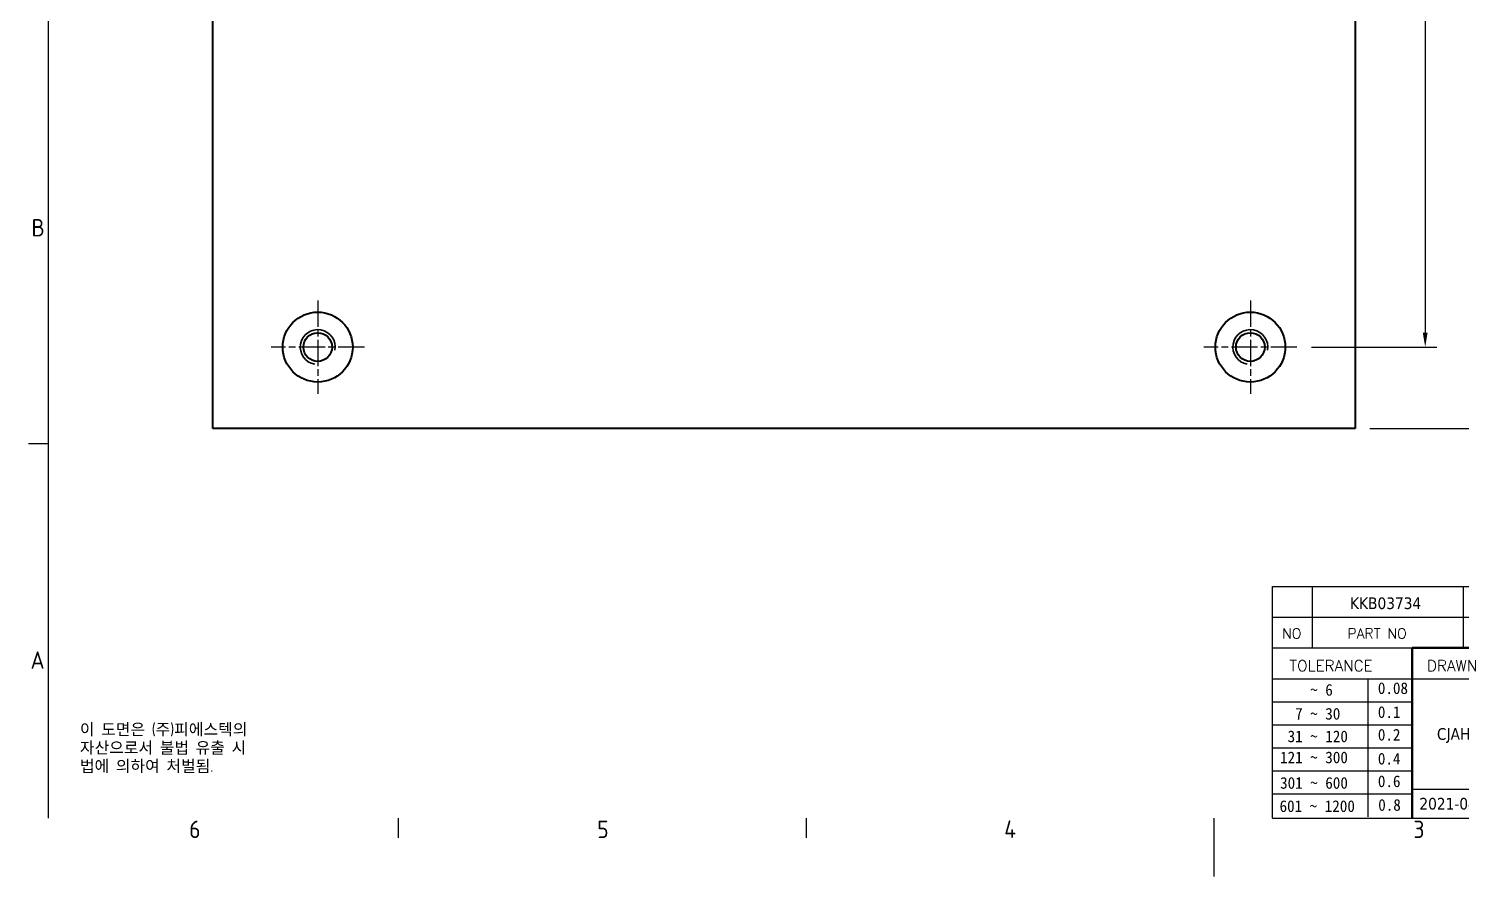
# Model space of a CAD drawing. Header units: millimetres. Extents: x 0 to 210, y 0 to 149.
# Drawn here: x 3.3 to 126.2, y 0 to 72.8 of the extents above; entities that cross this region are included whole.
import ezdxf
from ezdxf.enums import TextEntityAlignment as Align

# ---------------------------------------------------------------- set-up
doc = ezdxf.new("R2010")
doc.units = ezdxf.units.MM
doc.header["$LTSCALE"] = 0.5
doc.linetypes.add('CHAIN', pattern=[0.35429999999999995, 0.2362, -0.0295, 0.0591, -0.0295])
doc.layers.get('0').update_dxf_attribs({"color": 3, "lineweight": 25})
for name, color, linetype, lineweight in [('가시적인 것(ISO)', 3, 'Continuous', 40), ('가시적인 좁은 것(ISO)', 3, 'Continuous', 35), ('경계(ISO)', 7, 'Continuous', 25), ('기호(ISO)', 5, 'Continuous', 25), ('제목(ISO)', 5, 'Continuous', 50), ('중심 표식(ISO)', 1, 'Continuous', 25), ('치수(ISO)', 2, 'Continuous', 25), ('해치(ISO)', 7, 'Continuous', 18)]:
    doc.layers.add(name, color=color, linetype=linetype, lineweight=lineweight)
doc.styles.add('HAN_291', font='')
doc.styles.add('HAN_370', font='', dxfattribs={"width": 2})
doc.styles.add('RC_284', font='ROMANC.shx')
doc.styles.add('RC_287', font='ROMANC.shx')
doc.styles.add('RC_292', font='ROMANC.shx')
doc.styles.add('ROMANT_294', font='romant.shx')
doc.styles.add('문자 텍스트_PSTEK_POSCO', font='isocp.shx')
doc.styles.add('치수 텍스트_PSTEK_POSCO', font='isocp.shx')
doc.styles.add('텍스트 스타일198', font='tahoma.ttf')
doc.styles.add('텍스트 스타일333', font='ROMANC.shx', dxfattribs={"width": 0.800000011920929})
doc.styles.get('HAN_291').set_extended_font_data('GulimChe')
doc.styles.get('HAN_370').set_extended_font_data('GulimChe')
doc.dimstyles.new('치수_PSTEK_POSCO', dxfattribs={"dimscale": 0.5, "dimtxt": 3.5, "dimasz": 2.5, "dimexe": 2, "dimexo": 2.5, "dimgap": 1, "dimtad": 1, "dimrnd": 1e-08, "dimdsep": 46, "dimtxsty": '치수 텍스트_PSTEK_POSCO', "dimcen": 0.09, "dimdle": 10, "dimclrd": 7, "dimclre": 7, "dimclrt": 2, "dimadec": 1, "dimazin": 2, "dimtfac": 1, "dimtmove": 0, "dimatfit": 3, "dimfxl": 0, "dimtolj": 1, "dimlwd": -1, "dimlwe": -1, "dimarcsym": 0})

# ---------------------------------------------------------------- blocks, each defined once
blk = doc.blocks.new('경계 Default Border')
at = {"layer": '경계(ISO)'}
for p, q in [((10, 74.25000190734863), (6.599999666213989, 74.25000190734863)), ((70, 10), (70, 6.599999666213989)), ((140, 10), (140, 6.599999666213989))]:
    blk.add_line(p, q, dxfattribs=at)
at = {"layer": '경계(ISO)', "flags": 128}
for points in [[(10, 10), (10, 287.0000076293945)], [(210, 0), (210, 10)]]:
    blk.add_lwpolyline(points, dxfattribs=at)
at = {"layer": '경계(ISO)', "color": 2, "char_height": 3.00000011920929, "attachment_point": 7, "style": '문자 텍스트_PSTEK_POSCO'}
for s, insert in [('B', (7.078270083685684, 109.8463944559917)), ('A', (6.914400698149937, 35.61784856929444)), ('6', (34.14453946055966, 6.57139439638704)), ('5', (104.1445394605597, 6.57139439638704)), ('4', (173.9734701308116, 6.59999988079071)), ('3', (244.1685395229535, 6.57139439638704))]:
    blk.add_mtext(s, dxfattribs=dict(at, insert=insert))
blk = doc.blocks.new('제목 블록 PSTEK')
h = blk.add_hatch(color=1)
edge = h.paths.add_edge_path(flags=0)
edge.add_line((314.2242174273352, 19.60711530335299), (314.2242174273352, 17.00126995915134))
edge.add_line((314.2242174273352, 17.00126995915134), (314.3485873187598, 17.00126995915134))
edge.add_arc((314.3485873187598, 17.6527312952023), 0.6514613360509371, 270, 360)
edge.add_line((315.0000486548106, 17.6527312952023), (315.0000486548106, 18.95565396730211))
edge.add_arc((314.3485873187598, 18.95565396730212), 0.6514613360508712, 0, 90)
edge.add_line((314.3485873187598, 19.60711530335299), (314.2242174273352, 19.60711530335299))
edge = h.paths.add_edge_path()
edge.add_arc((314.9847713324306, 18.28938669179658), 1.969189947606664, 269.9999999999959, 450)
edge.add_line((314.9847713324306, 20.25857663940318), (311.7664314776902, 20.25857663940324))
edge.add_line((311.7664314776902, 20.25857663940324), (311.7664314776902, 15.3430047401139))
edge.add_line((311.7664314776902, 15.3430047401139), (314.2242174273352, 15.3430047401139))
edge.add_line((314.2242174273352, 15.3430047401139), (314.2242174273352, 16.32019674418991))
edge.add_line((314.2242174273352, 16.32019674418991), (314.9847713324307, 16.32019674418991))
h = blk.add_hatch(color=252)
edge = h.paths.add_edge_path()
edge.add_arc((314.9847713324309, 18.28938669179657), 1.969189947606666, 270, 406.8278729790604)
edge.add_arc((315.1624426058984, 18.1413272972396), 1.969189947606962, -90, 53.560984836317004, ccw=False)
edge.add_line((315.1624426058984, 16.17213734963263), (314.4018887008024, 16.17213734963263))
edge.add_line((314.4018887008024, 16.17213734963263), (314.4018887008024, 15.19494534555726))
edge.add_line((314.4018887008024, 15.19494534555726), (311.9441027511573, 15.19494534555726))
edge.add_line((311.9441027511573, 15.19494534555726), (311.9441027511573, 15.3430047401139))
edge.add_line((311.9441027511573, 15.3430047401139), (314.2242174273352, 15.3430047401139))
edge.add_line((314.2242174273352, 15.3430047401139), (314.2242174273352, 16.32019674418991))
edge.add_line((314.2242174273352, 16.32019674418991), (314.9847713324309, 16.32019674418991))
for color, points in [(252, [(317.2195697678507, 17.0593801673321), (322.0326348870767, 21.62682475217465), (322.2781991042243, 21.94392121864296), (317.0471853425802, 16.97985676345368), (318.7512090904202, 16.1899260703855), (316.0018030350395, 12.71868385740789), (316.3356552234328, 13.00206718743325), (318.9235935156908, 16.2694494742633)]), (5, [(321.6183518841322, 17.4193704504104), (319.5281351041078, 18.24969419629727), (322.4505835294948, 22.02344462252142), (317.2195697678507, 17.0593801673321), (318.9235935156908, 16.2694494742633), (316.1741874603099, 12.79820726128571)]), (1, [(324.4839107253602, 19.60711530335299), (325.2419748254881, 19.60711530335299), (325.2419748254881, 20.25857663940324), (321.2266040451076, 20.25857663940324), (321.2266040451076, 19.60711530335299), (321.9846681452406, 19.60711530335299), (321.9846681452406, 15.3430047401139), (324.4839107253602, 15.3430047401139)]), (252, [(324.6615819988275, 19.45905590879572), (325.4196460989604, 19.45905590879572), (325.4196460989604, 20.11051724484596), (325.2419748254881, 20.11051724484596), (325.2419748254881, 19.60711530335299), (324.4839107253602, 19.60711530335299), (324.4839107253602, 15.3430047401139), (322.1623394187076, 15.3430047401139), (322.1623394187076, 15.19494534555726), (324.6615819988275, 15.19494534555726)]), (1, [(329.2277337269622, 20.25857663940324), (325.65654113025, 20.25857663940324), (325.65654113025, 15.3430047401139), (329.3580259941756, 15.3430047401139), (329.3580259941756, 15.9944660761648), (328.1137701654877, 15.9944660761648), (328.1137701654877, 17.56360607323003), (329.2277337269622, 17.56360607323003), (329.2277337269622, 18.25543873810179), (328.1137701654877, 18.25543873810179), (328.1137701654877, 19.60711530335299), (329.2277337269622, 19.60711530335299)]), (252, [(328.2914414389548, 19.45905590879572), (329.4054050004294, 19.45905590879572), (329.4054050004294, 20.11051724484596), (329.2277337269622, 20.11051724484596), (329.2277337269622, 19.60711530335299), (328.1137701654877, 19.60711530335299), (328.1137701654877, 18.25543873810179), (328.2914414389548, 18.25543873810179)]), (1, [(332.3312149849806, 20.25857663940324), (329.8592894925411, 20.25857663940324), (329.8592894925411, 15.3430047401139), (332.3312149849806, 15.3430047401139), (332.3312149849806, 17.4318630164523), (333.0701931098801, 15.3430047401139), (335.4855464857051, 15.3430047401139), (334.2514536401189, 19.30614745124769), (335.4379594596742, 20.25857663940324), (334.3071782107978, 20.25857663940324), (332.3312149849806, 18.99741471888304)]), (252, [(332.5088862584528, 20.1105172448466), (332.3312149849806, 20.1105172448466), (332.3312149849806, 18.99741471888368), (332.5088862584528, 19.11081371413894)]), (252, [(335.6156307331414, 20.11051724484596), (335.2535118015555, 20.11051724484596), (334.2514536401189, 19.30614745124769), (335.4855464857051, 15.3430047401139), (333.1954852176545, 15.3430047401139), (333.2478643833523, 15.19494534555726), (335.6632177591723, 15.19494534555726), (334.4291249135862, 19.15808805669106)]), (252, [(321.9846681452406, 19.60711530335299), (321.4042753185749, 19.60711530335299), (321.4042753185749, 19.45905590879572), (321.9846681452406, 19.45905590879572)]), (252, [(328.2914414389548, 17.41554667867274), (329.4054050004294, 17.41554667867274), (329.4054050004294, 18.10737934354514), (329.2277337269622, 18.10737934354514), (329.2277337269622, 17.56360607323003), (328.1137701654877, 17.56360607323003), (328.1137701654877, 15.9944660761648), (328.2914414389548, 15.9944660761648)]), (252, [(332.5088862584528, 16.92964231796647), (332.3312149849806, 17.43186301645164), (332.3312149849806, 15.3430047401139), (330.0369607660135, 15.3430047401139), (330.0369607660135, 15.19494534555726), (332.5088862584528, 15.19494534555726)]), (252, [(329.5356972676428, 15.8464066816075), (329.3580259941756, 15.8464066816075), (329.3580259941756, 15.3430047401139), (325.8342124037171, 15.3430047401139), (325.8342124037171, 15.19494534555726), (329.5356972676428, 15.19494534555726)])]:
    blk.add_hatch(color=color).paths.add_polyline_path(points)
h = blk.add_hatch(color=252)
edge = h.paths.add_edge_path()
edge.add_line((314.4018887008024, 19.45905590879572), (314.5262585922315, 19.45905590879572))
edge.add_arc((314.5262585922314, 18.80759457274939), 0.6514613360463194, 60.4189348879147, 90.00000000000318, ccw=False)
edge.add_arc((314.3485873187602, 18.95565396730057), 0.6514613360524251, 39.96992292766206, 90.00000000009999)
edge.add_line((314.3485873187591, 19.60711530335307), (314.2242174273352, 19.60711530335298))
edge.add_line((314.2242174273352, 19.60711530335299), (314.2242174273352, 17.00126995915134))
edge.add_line((314.2242174273352, 17.00126995915134), (314.3485873187591, 17.00126995915134))
edge.add_arc((314.3485873187568, 17.652731295233), 0.6514613360816299, 270.0000000002, 274.6930825552478)
edge.add_line((314.4018887008024, 17.0034541317032), (314.4018887008024, 19.45905590879572))
at = {"layer": '해치(ISO)'}
h = blk.add_hatch(color=140, dxfattribs=at)
edge = h.paths.add_edge_path()
edge.add_ellipse((330.3660919371412, 20.15576403068321), major_axis=(9.100907360794343, 0), ratio=0.4069904968023172, start_angle=301.3098473703837, end_angle=507.7436900681698)
edge.add_ellipse((331.5340919371412, 20.4634168429492), major_axis=(-9.82350664112931, 0), ratio=0.3942600559756514, start_angle=111.51207141178469, end_angle=334.47025347086895, ccw=False)
edge.add_line((335.1363447531188, 16.8601935978785), (335.0955236905705, 16.99119398620872))
at = {"color": 180}
for p, q in [((182.475792979055, 11.79100474011392), (182.4757929790549, 51.56524660363496)), ((182.4757929790549, 51.56524660363496), (372.4757929537551, 51.56524660363496)), ((189.2651435055721, 51.56524660363496), (189.2651435055722, 41.00524660363494)), ((215.2152739891528, 41.00524660363494), (215.2152739891528, 51.56524660363496)), ((280.8758854511282, 51.56524660363496), (280.8758854511282, 41.00524660363494)), ((310.0881549537552, 51.56524660363496), (310.0881549537553, 41.00524660363494)), ((316.9044520275131, 51.56524660363496), (316.9044520275127, 41.00524660363494)), ((338.4566026226726, 51.56524660363496), (338.4566026226727, 41.00524660363494)), ((372.4757929537551, 51.56524660363496), (372.4757929537551, 11.79100474011389)), ((182.475792979055, 46.2852466036349), (372.4757929537551, 46.28524660363492)), ((182.475792979055, 41.00524660363493), (206.451475290024, 41.00524660363493)), ((222.9401812389276, 11.79100474011392), (222.9401812389276, 41.00524660363494)), ((239.4288871878316, 11.79100474011392), (239.4288871878316, 41.00524660363494)), ((255.9175931367356, 11.79100474011392), (255.9175931367356, 41.00524660363494)), ((268.6918866058747, 41.00524660363494), (268.6918866058747, 30.44524660363498)), ((280.8758854511282, 41.00524660363494), (280.8758854511282, 25.16524660363502)), ((310.088154953755, 41.00524660363494), (310.088154953755, 11.79100474011392)), ((182.475792979055, 35.72524660363497), (206.451475290024, 35.72524660363497)), ((198.8621818849491, 12.02524660363491), (198.8621818849491, 35.72524660363497)), ((206.451475290024, 35.72524660363497), (372.4757929537551, 35.72524660363497)), ((182.475792979055, 31.77524660363492), (206.451475290024, 31.77524660363492)), ((255.917593136736, 30.44524660363498), (372.4757929537552, 30.44524660363501)), ((182.475792979055, 27.82524660363487), (206.451475290024, 27.82524660363487)), ((255.9175931367359, 25.16524660363502), (372.4757929537552, 25.165246603635)), ((268.6918866058744, 25.16524660363502), (268.6918866058744, 11.79100474011392)), ((182.475792979055, 23.87524660363505), (206.451475290024, 23.87524660363505)), ((182.475792979055, 19.92524660363478), (206.451475290024, 19.92524660363478)), ((255.9175931367359, 19.88524660363481), (310.0881549537553, 19.88524660363481)), ((182.475792979055, 15.97524660363496), (206.451475290024, 15.97524660363496)), ((206.451475290024, 16.74100474011396), (255.9175931367359, 16.74100474011396)), ((182.475792979055, 11.79100474011392), (372.4757929537551, 11.79100474011389))]:
    blk.add_line(p, q, dxfattribs=at)
at = {"color": 7, "lineweight": 50}
for p, q in [((206.4514752900237, 11.79100474011392), (206.4514752900237, 41.00524660363494)), ((206.451475290024, 41.00524660363494), (372.4757929537551, 41.00524660363496))]:
    blk.add_line(p, q, dxfattribs=at)
at = {"color": 7}
for p, q in [((311.7664314776902, 20.25900474011391), (311.7664314776902, 15.34300474011391)), ((314.9847713324309, 20.25857663940324), (311.7664314776902, 20.25857663940324)), ((314.9847713324309, 20.25857663940324), (311.7664314776902, 20.25857663940324)), ((311.7664314776902, 20.25857663940324), (311.7664314776902, 15.3430047401139)), ((322.2781991042243, 21.94392121864296), (317.0471853425802, 16.97985676345368)), ((322.4505835294948, 22.02344462252142), (317.2195697678507, 17.0593801673321)), ((317.2195697678507, 17.0593801673321), (322.0326348870767, 21.62682475217465)), ((319.5281351041078, 18.24969419629727), (322.4505835294948, 22.02344462252142)), ((325.2419748254881, 20.25857663940324), (321.2266040451076, 20.25857663940324)), ((321.2266040451076, 20.25857663940324), (321.2266040451076, 19.60711530335299)), ((325.2419748254881, 20.25857663940324), (321.2266040451076, 20.25857663940324)), ((321.2266040451076, 20.25857663940324), (321.2266040451076, 19.60711530335299)), ((322.0326348870767, 21.62682475217465), (322.2781991042243, 21.94392121864296)), ((325.2419748254881, 19.60711530335299), (325.2419748254881, 20.25857663940324)), ((325.2419748254881, 19.60711530335299), (325.2419748254881, 20.25857663940324)), ((325.4196460989604, 20.11051724484596), (325.2419748254881, 20.11051724484596)), ((325.2419748254881, 20.11051724484596), (325.2419748254881, 19.60711530335299)), ((325.4196460989604, 19.45905590879572), (325.4196460989604, 20.11051724484596)), ((329.2277337269622, 20.25857663940324), (325.65654113025, 20.25857663940324)), ((325.65654113025, 20.25857663940324), (325.65654113025, 15.3430047401139)), ((325.65654113025, 20.25857663940324), (325.65654113025, 15.3430047401139)), ((329.2277337269622, 20.25857663940324), (325.65654113025, 20.25857663940324)), ((329.2277337269622, 19.60711530335299), (329.2277337269622, 20.25857663940324)), ((329.2277337269622, 19.60711530335299), (329.2277337269622, 20.25857663940324)), ((329.4054050004294, 20.11051724484596), (329.2277337269622, 20.11051724484596)), ((329.2277337269622, 20.11051724484596), (329.2277337269622, 19.60711530335299)), ((329.4054050004294, 19.45905590879572), (329.4054050004294, 20.11051724484596)), ((332.3312149849806, 20.25857663940324), (329.8592894925411, 20.25857663940324)), ((329.8592894925411, 20.25857663940324), (329.8592894925411, 15.3430047401139)), ((329.8592894925411, 20.25857663940324), (329.8592894925411, 15.3430047401139)), ((332.3312149849806, 20.25857663940324), (329.8592894925411, 20.25857663940324)), ((334.3071782107978, 20.25857663940324), (332.3312149849806, 18.99741471888304)), ((332.3312149849806, 18.99741471888304), (332.3312149849806, 20.25857663940324)), ((334.3071782107978, 20.25857663940324), (332.3312149849806, 18.99741471888304)), ((332.3312149849806, 18.99741471888304), (332.3312149849806, 20.25857663940324)), ((332.5088862584528, 20.1105172448466), (332.3312149849806, 20.1105172448466)), ((332.3312149849806, 20.1105172448466), (332.3312149849806, 18.99741471888368)), ((332.5088862584528, 19.11081371413894), (332.5088862584528, 20.1105172448466)), ((334.2514536401189, 19.30614745124769), (335.4379594596742, 20.25857663940324)), ((334.2514536401189, 19.30614745124769), (335.4379594596742, 20.25857663940324)), ((335.2535118015555, 20.11051724484596), (334.2514536401189, 19.30614745124769)), ((335.4379594596742, 20.25857663940324), (334.3071782107978, 20.25857663940324)), ((335.4379594596742, 20.25857663940324), (334.3071782107978, 20.25857663940324)), ((334.4291249135862, 19.15808805669104), (335.6156307331414, 20.11051724484596)), ((335.6156307331414, 20.11051724484596), (335.2535118015555, 20.11051724484596)), ((314.2242174273352, 17.00126995915134), (314.2242174273352, 19.60711530335299)), ((314.2242174273352, 19.60711530335299), (314.3485873187591, 19.60711530335299)), ((314.3485873187591, 19.60711530335299), (314.2242174273352, 19.60711530335299)), ((314.2242174273352, 19.60711530335299), (314.2242174273352, 17.00126995915134)), ((314.2242174273352, 17.00126995915134), (314.2242174273352, 19.60711530335299)), ((314.2242174273352, 19.60711530335299), (314.3485873187591, 19.60711530335299)), ((314.4018887008024, 19.45905590879572), (314.5262585922314, 19.45905590879572)), ((314.4018887008024, 17.0034541317032), (314.4018887008024, 19.45905590879572)), ((315.0000486548106, 18.95565396730275), (315.0000486548106, 17.65273129520161)), ((315.0000486548106, 18.95565396730275), (315.0000486548106, 17.65273129520161)), ((316.1741874603099, 12.79820726128571), (321.6183518841322, 17.4193704504104)), ((321.6183518841322, 17.4193704504104), (319.5281351041078, 18.24969419629727)), ((321.2266040451076, 19.60711530335299), (321.9846681452406, 19.60711530335299)), ((321.2266040451076, 19.60711530335299), (321.9846681452406, 19.60711530335299)), ((321.4042753185749, 19.60711530335299), (321.4042753185749, 19.45905590879572)), ((321.9846681452406, 19.60711530335299), (321.4042753185749, 19.60711530335299)), ((321.4042753185749, 19.45905590879572), (321.9846681452406, 19.45905590879572)), ((321.9846681452406, 19.60711530335299), (321.9846681452406, 15.3430047401139)), ((321.9846681452406, 19.45905590879572), (321.9846681452406, 19.60711530335299)), ((321.9846681452406, 19.60711530335299), (321.9846681452406, 15.3430047401139)), ((324.4839107253602, 19.60711530335299), (325.2419748254881, 19.60711530335299)), ((324.4839107253602, 15.3430047401139), (324.4839107253602, 19.60711530335299)), ((325.2419748254881, 19.60711530335299), (324.4839107253602, 19.60711530335299)), ((324.4839107253602, 19.60711530335299), (324.4839107253602, 15.3430047401139)), ((324.4839107253602, 19.60711530335299), (325.2419748254881, 19.60711530335299)), ((324.4839107253602, 15.3430047401139), (324.4839107253602, 19.60711530335299)), ((324.6615819988275, 19.45905590879572), (325.4196460989604, 19.45905590879572)), ((324.6615819988275, 15.19494534555726), (324.6615819988275, 19.45905590879572)), ((328.1137701654877, 18.25543873810179), (328.1137701654877, 19.60711530335299)), ((328.1137701654877, 19.60711530335299), (329.2277337269622, 19.60711530335299)), ((329.2277337269622, 19.60711530335299), (328.1137701654877, 19.60711530335299)), ((328.1137701654877, 19.60711530335299), (328.1137701654877, 18.25543873810179)), ((328.1137701654877, 18.25543873810179), (328.1137701654877, 19.60711530335299)), ((328.1137701654877, 19.60711530335299), (329.2277337269622, 19.60711530335299)), ((329.2277337269622, 18.25543873810179), (328.1137701654877, 18.25543873810179)), ((328.1137701654877, 18.25543873810179), (328.2914414389548, 18.25543873810179)), ((329.2277337269622, 18.25543873810179), (328.1137701654877, 18.25543873810179)), ((328.1137701654877, 17.56360607323003), (329.2277337269622, 17.56360607323003)), ((328.1137701654877, 15.9944660761648), (328.1137701654877, 17.56360607323003)), ((329.2277337269622, 17.56360607323003), (328.1137701654877, 17.56360607323003)), ((328.1137701654877, 17.56360607323003), (328.1137701654877, 15.9944660761648)), ((328.1137701654877, 17.56360607323003), (329.2277337269622, 17.56360607323003)), ((328.1137701654877, 15.9944660761648), (328.1137701654877, 17.56360607323003)), ((328.2914414389548, 18.25543873810179), (328.2914414389548, 19.45905590879572)), ((328.2914414389548, 19.45905590879572), (329.4054050004294, 19.45905590879572)), ((328.2914414389548, 15.9944660761648), (328.2914414389548, 17.41554667867274)), ((328.2914414389548, 17.41554667867274), (329.4054050004294, 17.41554667867274)), ((329.2277337269622, 17.56360607323003), (329.2277337269622, 18.25543873810179)), ((329.2277337269622, 17.56360607323003), (329.2277337269622, 18.25543873810179)), ((329.4054050004294, 18.10737934354514), (329.2277337269622, 18.10737934354514)), ((329.2277337269622, 18.10737934354514), (329.2277337269622, 17.56360607323003)), ((329.4054050004294, 17.41554667867274), (329.4054050004294, 18.10737934354514)), ((332.3312149849806, 18.99741471888368), (332.5088862584528, 19.11081371413894)), ((332.3312149849806, 17.4318630164523), (333.0701931098801, 15.3430047401139)), ((332.3312149849806, 15.3430047401139), (332.3312149849806, 17.4318630164523)), ((332.5088862584528, 16.92964231796647), (332.3312149849806, 17.43186301645164)), ((332.3312149849806, 17.43186301645164), (332.3312149849806, 15.3430047401139)), ((332.3312149849806, 17.4318630164523), (333.0701931098801, 15.3430047401139)), ((332.3312149849806, 15.3430047401139), (332.3312149849806, 17.4318630164523)), ((335.4855464857051, 15.3430047401139), (334.2514536401189, 19.30614745124769)), ((334.2514536401189, 19.30614745124769), (335.4855464857051, 15.3430047401139)), ((335.4855464857051, 15.3430047401139), (334.2514536401189, 19.30614745124769)), ((335.6632177591723, 15.19494534555726), (334.4291249135862, 19.15808805669104)), ((345.0447381189468, 17.50375595811051), (344.9867755289346, 17.689895936919)), ((311.7664314776902, 15.3430047401139), (314.2242174273352, 15.3430047401139)), ((311.7664314776902, 15.3430047401139), (314.2242174273352, 15.3430047401139)), ((314.2242174273352, 15.3430047401139), (311.9441027511573, 15.3430047401139)), ((311.9441027511573, 15.3430047401139), (311.9441027511573, 15.19494534555726)), ((311.9441027511573, 15.19494534555726), (314.4018887008024, 15.19494534555726)), ((314.3485873187591, 17.00126995915134), (314.2242174273352, 17.00126995915134)), ((314.2242174273352, 17.00126995915134), (314.3485873187591, 17.00126995915134)), ((314.3485873187591, 17.00126995915134), (314.2242174273352, 17.00126995915134)), ((314.2242174273352, 16.32019674418991), (314.9847713324309, 16.32019674418991)), ((314.2242174273352, 15.3430047401139), (314.2242174273352, 16.32019674418991)), ((314.9847713324309, 16.32019674418991), (314.2242174273352, 16.32019674418991)), ((314.2242174273352, 16.32019674418991), (314.2242174273352, 15.3430047401139)), ((314.2242174273352, 16.32019674418991), (314.9847713324309, 16.32019674418991)), ((314.2242174273352, 15.3430047401139), (314.2242174273352, 16.32019674418991)), ((314.4018887008024, 16.17213734963263), (315.162442605898, 16.17213734963263)), ((314.4018887008024, 15.19494534555726), (314.4018887008024, 16.17213734963263)), ((318.7512090904202, 16.1899260703855), (316.0018030350395, 12.71868385740789)), ((318.9235935156908, 16.2694494742633), (316.1741874603099, 12.79820726128571)), ((316.3356552234328, 13.00206718743325), (318.9235935156908, 16.2694494742633)), ((317.0471853425802, 16.97985676345368), (318.7512090904202, 16.1899260703855)), ((318.9235935156908, 16.2694494742633), (317.2195697678507, 17.0593801673321)), ((317.2195697678507, 17.0593801673321), (318.9235935156908, 16.2694494742633)), ((321.9846681452406, 15.3430047401139), (324.4839107253602, 15.3430047401139)), ((321.9846681452406, 15.3430047401139), (324.4839107253602, 15.3430047401139)), ((324.4839107253602, 15.3430047401139), (322.1623394187076, 15.3430047401139)), ((322.1623394187076, 15.3430047401139), (322.1623394187076, 15.19494534555726)), ((322.1623394187076, 15.19494534555726), (324.6615819988275, 15.19494534555726)), ((325.65654113025, 15.3430047401139), (329.3580259941756, 15.3430047401139)), ((325.65654113025, 15.3430047401139), (329.3580259941756, 15.3430047401139)), ((329.3580259941756, 15.3430047401139), (325.8342124037171, 15.3430047401139)), ((325.8342124037171, 15.3430047401139), (325.8342124037171, 15.19494534555726)), ((325.8342124037171, 15.19494534555726), (329.5356972676428, 15.19494534555726)), ((329.3580259941756, 15.9944660761648), (328.1137701654877, 15.9944660761648)), ((328.1137701654877, 15.9944660761648), (328.2914414389548, 15.9944660761648)), ((329.3580259941756, 15.9944660761648), (328.1137701654877, 15.9944660761648)), ((329.3580259941756, 15.3430047401139), (329.3580259941756, 15.9944660761648)), ((329.3580259941756, 15.3430047401139), (329.3580259941756, 15.9944660761648)), ((329.5356972676428, 15.8464066816075), (329.3580259941756, 15.8464066816075)), ((329.3580259941756, 15.8464066816075), (329.3580259941756, 15.3430047401139)), ((329.5356972676428, 15.19494534555726), (329.5356972676428, 15.8464066816075)), ((329.8592894925411, 15.3430047401139), (332.3312149849806, 15.3430047401139)), ((329.8592894925411, 15.3430047401139), (332.3312149849806, 15.3430047401139)), ((332.3312149849806, 15.3430047401139), (330.0369607660135, 15.3430047401139)), ((330.0369607660135, 15.3430047401139), (330.0369607660135, 15.19494534555726)), ((330.0369607660135, 15.19494534555726), (332.5088862584528, 15.19494534555726)), ((332.5088862584528, 15.19494534555726), (332.5088862584528, 16.92964231796647)), ((333.0701931098801, 15.3430047401139), (335.4855464857051, 15.3430047401139)), ((333.0701931098801, 15.3430047401139), (335.4855464857051, 15.3430047401139)), ((335.4855464857051, 15.3430047401139), (333.1954852176545, 15.3430047401139)), ((333.1954852176545, 15.3430047401139), (333.2478643833523, 15.19494534555726)), ((333.2478643833523, 15.19494534555726), (335.6632177591723, 15.19494534555726)), ((316.0018030350395, 12.71868385740789), (316.3356552234328, 13.00206718743325))]:
    blk.add_line(p, q, dxfattribs=at)
at = {"color": 1}
for p, q in [((314.9847713324309, 20.25857663940324), (311.7664314776902, 20.25857663940324)), ((311.7664314776902, 20.25857663940324), (311.7664314776902, 15.3430047401139)), ((325.2419748254881, 20.25857663940324), (321.2266040451076, 20.25857663940324)), ((321.2266040451076, 20.25857663940324), (321.2266040451076, 19.60711530335299)), ((325.2419748254881, 19.60711530335299), (325.2419748254881, 20.25857663940324)), ((329.2277337269622, 20.25857663940324), (325.65654113025, 20.25857663940324)), ((325.65654113025, 20.25857663940324), (325.65654113025, 15.3430047401139)), ((329.2277337269622, 19.60711530335299), (329.2277337269622, 20.25857663940324)), ((332.3312149849806, 20.25857663940324), (329.8592894925411, 20.25857663940324)), ((329.8592894925411, 20.25857663940324), (329.8592894925411, 15.3430047401139)), ((334.3071782107978, 20.25857663940324), (332.3312149849806, 18.99741471888304)), ((332.3312149849806, 18.99741471888304), (332.3312149849806, 20.25857663940324)), ((334.2514536401189, 19.30614745124769), (335.4379594596742, 20.25857663940324)), ((335.4379594596742, 20.25857663940324), (334.3071782107978, 20.25857663940324)), ((314.2242174273352, 17.00126995915134), (314.2242174273352, 19.60711530335299)), ((314.2242174273352, 19.60711530335299), (314.3485873187591, 19.60711530335299)), ((315.0000486548106, 18.95565396730275), (315.0000486548106, 17.65273129520161)), ((321.2266040451076, 19.60711530335299), (321.9846681452406, 19.60711530335299)), ((321.9846681452406, 19.60711530335299), (321.9846681452406, 15.3430047401139)), ((324.4839107253602, 19.60711530335299), (325.2419748254881, 19.60711530335299)), ((324.4839107253602, 15.3430047401139), (324.4839107253602, 19.60711530335299)), ((328.1137701654877, 18.25543873810179), (328.1137701654877, 19.60711530335299)), ((328.1137701654877, 19.60711530335299), (329.2277337269622, 19.60711530335299)), ((329.2277337269622, 18.25543873810179), (328.1137701654877, 18.25543873810179)), ((328.1137701654877, 17.56360607323003), (329.2277337269622, 17.56360607323003)), ((328.1137701654877, 15.9944660761648), (328.1137701654877, 17.56360607323003)), ((329.2277337269622, 17.56360607323003), (329.2277337269622, 18.25543873810179)), ((332.3312149849806, 17.4318630164523), (333.0701931098801, 15.3430047401139)), ((332.3312149849806, 15.3430047401139), (332.3312149849806, 17.4318630164523)), ((335.4855464857051, 15.3430047401139), (334.2514536401189, 19.30614745124769)), ((311.7664314776902, 15.3430047401139), (314.2242174273352, 15.3430047401139)), ((314.3485873187591, 17.00126995915134), (314.2242174273352, 17.00126995915134)), ((314.2242174273352, 16.32019674418991), (314.9847713324309, 16.32019674418991)), ((314.2242174273352, 15.3430047401139), (314.2242174273352, 16.32019674418991)), ((321.9846681452406, 15.3430047401139), (324.4839107253602, 15.3430047401139)), ((325.65654113025, 15.3430047401139), (329.3580259941756, 15.3430047401139)), ((329.3580259941756, 15.9944660761648), (328.1137701654877, 15.9944660761648)), ((329.3580259941756, 15.3430047401139), (329.3580259941756, 15.9944660761648)), ((329.8592894925411, 15.3430047401139), (332.3312149849806, 15.3430047401139)), ((333.0701931098801, 15.3430047401139), (335.4855464857051, 15.3430047401139))]:
    blk.add_line(p, q, dxfattribs=at)
at = {"color": 5}
for p, q in [((322.4505835294948, 22.02344462252142), (317.2195697678507, 17.0593801673321)), ((319.5281351041078, 18.24969419629727), (322.4505835294948, 22.02344462252142)), ((316.1741874603099, 12.79820726128571), (321.6183518841322, 17.4193704504104)), ((321.6183518841322, 17.4193704504104), (319.5281351041078, 18.24969419629727)), ((318.9235935156908, 16.2694494742633), (316.1741874603099, 12.79820726128571)), ((317.2195697678507, 17.0593801673321), (318.9235935156908, 16.2694494742633))]:
    blk.add_line(p, q, dxfattribs=at)
at = {"color": 7}
for centre, radius, start, end in [((314.9847713324309, 18.28938669179658), 1.969189947606665, 270, 90), ((314.9847713324309, 18.28938669179658), 1.969189947606665, 270, 90), ((314.9847713324307, 18.2893866917965), 1.969189947606594, 270, 46.82787297909833), ((315.1624426058984, 18.1413272972396), 1.969189947606961, 270, 53.56098483636067), ((314.3485873187598, 18.95565396730211), 0.6514613360508712, 0, 90), ((314.3485873187602, 18.95565396730057), 0.6514613360524251, 39.96992292766117, 90), ((314.3485873187598, 18.95565396730212), 0.6514613360508712, 0, 90), ((314.3485873187597, 17.65273129520228), 0.6514613360509381, 270, 0), ((314.3485873187598, 17.6527312952023), 0.6514613360509381, 270, 0), ((314.5262585922314, 18.80759457274939), 0.6514613360463193, 60.41893488791137, 90), ((314.3485873187568, 17.652731295233), 0.6514613360816299, 270, 274.6930825552478)]:
    blk.add_arc(centre, radius, start, end, dxfattribs=at)
at = {"color": 1}
for centre, radius, start, end in [((314.9847713324309, 18.28938669179657), 1.969189947606665, 270, 90), ((314.3485873187598, 18.95565396730211), 0.6514613360508712, 0, 90), ((314.3485873187598, 17.6527312952023), 0.6514613360509381, 270, 0)]:
    blk.add_arc(centre, radius, start, end, dxfattribs=at)
at = {"layer": '제목(ISO)', "lineweight": 18}
blk.add_line((182.475792979055, 35.72500474011393), (182.475792979055, 11.79100474011392), dxfattribs=at)
at = {"layer": '제목(ISO)'}
for p, q in [((314.9847713324306, 20.25857663940324), (311.7664314776902, 20.25857663940324)), ((311.7664314776902, 20.25857663940324), (311.7664314776902, 15.3430047401139)), ((322.2781991042243, 21.94392121864296), (317.0471853425802, 16.97985676345368)), ((322.4505835294948, 22.02344462252142), (317.2195697678507, 17.0593801673321)), ((317.2195697678507, 17.0593801673321), (322.0326348870767, 21.62682475217465)), ((319.5281351041078, 18.24969419629727), (322.4505835294948, 22.02344462252142)), ((325.2419748254881, 20.25857663940324), (321.2266040451076, 20.25857663940324)), ((321.2266040451076, 20.25857663940324), (321.2266040451076, 19.60711530335299)), ((322.0326348870767, 21.62682475217465), (322.2781991042243, 21.94392121864296)), ((325.2419748254881, 19.60711530335299), (325.2419748254881, 20.25857663940324)), ((325.4196460989604, 20.11051724484596), (325.2419748254881, 20.11051724484596)), ((325.2419748254881, 20.11051724484596), (325.2419748254881, 19.60711530335299)), ((325.4196460989604, 19.45905590879572), (325.4196460989604, 20.11051724484596)), ((329.2277337269622, 20.25857663940324), (325.65654113025, 20.25857663940324)), ((325.65654113025, 20.25857663940324), (325.65654113025, 15.3430047401139)), ((329.2277337269622, 19.60711530335299), (329.2277337269622, 20.25857663940324)), ((329.4054050004294, 20.11051724484596), (329.2277337269622, 20.11051724484596)), ((329.2277337269622, 20.11051724484596), (329.2277337269622, 19.60711530335299)), ((329.4054050004294, 19.45905590879572), (329.4054050004294, 20.11051724484596)), ((332.3312149849806, 20.25857663940324), (329.8592894925411, 20.25857663940324)), ((329.8592894925411, 20.25857663940324), (329.8592894925411, 15.3430047401139)), ((334.3071782107978, 20.25857663940324), (332.3312149849806, 18.99741471888304)), ((332.3312149849806, 18.99741471888304), (332.3312149849806, 20.25857663940324)), ((332.5088862584528, 20.1105172448466), (332.3312149849806, 20.1105172448466)), ((332.3312149849806, 20.1105172448466), (332.3312149849806, 18.99741471888368)), ((332.5088862584528, 19.11081371413894), (332.5088862584528, 20.1105172448466)), ((334.2514536401189, 19.30614745124769), (335.4379594596742, 20.25857663940324)), ((335.2535118015555, 20.11051724484596), (334.2514536401189, 19.30614745124769)), ((335.4379594596742, 20.25857663940324), (334.3071782107978, 20.25857663940324)), ((334.4291249135862, 19.15808805669106), (335.6156307331414, 20.11051724484596)), ((335.6156307331414, 20.11051724484596), (335.2535118015555, 20.11051724484596)), ((314.2242174273352, 17.00126995915134), (314.2242174273352, 19.60711530335299)), ((314.2242174273352, 19.60711530335299), (314.3485873187598, 19.60711530335299)), ((314.3485873187591, 19.60711530335299), (314.2242174273352, 19.60711530335299)), ((314.2242174273352, 19.60711530335299), (314.2242174273352, 17.00126995915134)), ((314.4018887008024, 19.45905590879572), (314.5262585922314, 19.45905590879572)), ((314.4018887008024, 17.0034541317032), (314.4018887008024, 19.45905590879572)), ((315.0000486548106, 18.95565396730211), (315.0000486548106, 17.6527312952023)), ((316.1741874603099, 12.79820726128571), (321.6183518841322, 17.4193704504104)), ((321.6183518841322, 17.4193704504104), (319.5281351041078, 18.24969419629727)), ((321.2266040451076, 19.60711530335299), (321.9846681452406, 19.60711530335299)), ((321.9846681452406, 19.60711530335299), (321.4042753185749, 19.60711530335299)), ((321.4042753185749, 19.60711530335299), (321.4042753185749, 19.45905590879572)), ((321.4042753185749, 19.45905590879572), (321.9846681452406, 19.45905590879572)), ((321.9846681452406, 19.60711530335299), (321.9846681452406, 15.3430047401139)), ((321.9846681452406, 19.45905590879572), (321.9846681452406, 19.60711530335299)), ((324.4839107253602, 19.60711530335299), (325.2419748254881, 19.60711530335299)), ((324.4839107253602, 15.3430047401139), (324.4839107253602, 19.60711530335299)), ((325.2419748254881, 19.60711530335299), (324.4839107253602, 19.60711530335299)), ((324.4839107253602, 19.60711530335299), (324.4839107253602, 15.3430047401139)), ((324.6615819988275, 19.45905590879572), (325.4196460989604, 19.45905590879572)), ((324.6615819988275, 15.19494534555726), (324.6615819988275, 19.45905590879572)), ((328.1137701654877, 18.25543873810179), (328.1137701654877, 19.60711530335299)), ((328.1137701654877, 19.60711530335299), (329.2277337269622, 19.60711530335299)), ((329.2277337269622, 19.60711530335299), (328.1137701654877, 19.60711530335299)), ((328.1137701654877, 19.60711530335299), (328.1137701654877, 18.25543873810179)), ((329.2277337269622, 18.25543873810179), (328.1137701654877, 18.25543873810179)), ((328.1137701654877, 18.25543873810179), (328.2914414389548, 18.25543873810179)), ((328.1137701654877, 15.9944660761648), (328.1137701654877, 17.56360607323003)), ((328.1137701654877, 17.56360607323003), (329.2277337269622, 17.56360607323003)), ((329.2277337269622, 17.56360607323003), (328.1137701654877, 17.56360607323003)), ((328.1137701654877, 17.56360607323003), (328.1137701654877, 15.9944660761648)), ((328.2914414389548, 19.45905590879572), (329.4054050004294, 19.45905590879572)), ((328.2914414389548, 18.25543873810179), (328.2914414389548, 19.45905590879572)), ((328.2914414389548, 17.41554667867274), (329.4054050004294, 17.41554667867274)), ((328.2914414389548, 15.9944660761648), (328.2914414389548, 17.41554667867274)), ((329.2277337269622, 17.56360607323003), (329.2277337269622, 18.25543873810179)), ((329.4054050004294, 18.10737934354514), (329.2277337269622, 18.10737934354514)), ((329.2277337269622, 18.10737934354514), (329.2277337269622, 17.56360607323003)), ((329.4054050004294, 17.41554667867274), (329.4054050004294, 18.10737934354514)), ((332.3312149849806, 18.99741471888368), (332.5088862584528, 19.11081371413894)), ((332.3312149849806, 15.3430047401139), (332.3312149849806, 17.4318630164523)), ((332.3312149849806, 17.4318630164523), (333.0701931098801, 15.3430047401139)), ((332.5088862584528, 16.92964231796647), (332.3312149849806, 17.43186301645164)), ((332.3312149849806, 17.43186301645164), (332.3312149849806, 15.3430047401139)), ((335.4855464857051, 15.3430047401139), (334.2514536401189, 19.30614745124769)), ((334.2514536401189, 19.30614745124769), (335.4855464857051, 15.3430047401139)), ((335.6632177591723, 15.19494534555726), (334.4291249135862, 19.15808805669106)), ((311.7664314776902, 15.3430047401139), (314.2242174273352, 15.3430047401139)), ((314.2242174273352, 15.3430047401139), (311.9441027511573, 15.3430047401139)), ((311.9441027511573, 15.3430047401139), (311.9441027511573, 15.19494534555726)), ((311.9441027511573, 15.19494534555726), (314.4018887008024, 15.19494534555726)), ((314.3485873187598, 17.00126995915134), (314.2242174273352, 17.00126995915134)), ((314.2242174273352, 17.00126995915134), (314.3485873187591, 17.00126995915134)), ((314.2242174273352, 15.3430047401139), (314.2242174273352, 16.32019674418991)), ((314.2242174273352, 16.32019674418991), (314.9847713324307, 16.32019674418991)), ((314.9847713324309, 16.32019674418991), (314.2242174273352, 16.32019674418991)), ((314.2242174273352, 16.32019674418991), (314.2242174273352, 15.3430047401139)), ((314.4018887008024, 15.19494534555726), (314.4018887008024, 16.17213734963263)), ((314.4018887008024, 16.17213734963263), (315.1624426058984, 16.17213734963263)), ((318.7512090904202, 16.1899260703855), (316.0018030350395, 12.71868385740789)), ((318.9235935156908, 16.2694494742633), (316.1741874603099, 12.79820726128571)), ((316.3356552234328, 13.00206718743325), (318.9235935156908, 16.2694494742633)), ((317.0471853425802, 16.97985676345368), (318.7512090904202, 16.1899260703855)), ((317.2195697678507, 17.0593801673321), (318.9235935156908, 16.2694494742633)), ((318.9235935156908, 16.2694494742633), (317.2195697678507, 17.0593801673321)), ((321.9846681452406, 15.3430047401139), (324.4839107253602, 15.3430047401139)), ((324.4839107253602, 15.3430047401139), (322.1623394187076, 15.3430047401139)), ((322.1623394187076, 15.3430047401139), (322.1623394187076, 15.19494534555726)), ((322.1623394187076, 15.19494534555726), (324.6615819988275, 15.19494534555726)), ((325.65654113025, 15.3430047401139), (329.3580259941756, 15.3430047401139)), ((329.3580259941756, 15.3430047401139), (325.8342124037171, 15.3430047401139)), ((325.8342124037171, 15.3430047401139), (325.8342124037171, 15.19494534555726)), ((325.8342124037171, 15.19494534555726), (329.5356972676428, 15.19494534555726)), ((329.3580259941756, 15.9944660761648), (328.1137701654877, 15.9944660761648)), ((328.1137701654877, 15.9944660761648), (328.2914414389548, 15.9944660761648)), ((329.3580259941756, 15.3430047401139), (329.3580259941756, 15.9944660761648)), ((329.5356972676428, 15.8464066816075), (329.3580259941756, 15.8464066816075)), ((329.3580259941756, 15.8464066816075), (329.3580259941756, 15.3430047401139)), ((329.5356972676428, 15.19494534555726), (329.5356972676428, 15.8464066816075)), ((329.8592894925411, 15.3430047401139), (332.3312149849806, 15.3430047401139)), ((332.3312149849806, 15.3430047401139), (330.0369607660135, 15.3430047401139)), ((330.0369607660135, 15.3430047401139), (330.0369607660135, 15.19494534555726)), ((330.0369607660135, 15.19494534555726), (332.5088862584528, 15.19494534555726)), ((332.5088862584528, 15.19494534555726), (332.5088862584528, 16.92964231796647)), ((333.0701931098801, 15.3430047401139), (335.4855464857051, 15.3430047401139)), ((335.4855464857051, 15.3430047401139), (333.1954852176545, 15.3430047401139)), ((333.1954852176545, 15.3430047401139), (333.2478643833523, 15.19494534555726)), ((333.2478643833523, 15.19494534555726), (335.6632177591723, 15.19494534555726)), ((316.0018030350395, 12.71868385740789), (316.3356552234328, 13.00206718743325))]:
    blk.add_line(p, q, dxfattribs=at)
at = {"layer": '제목(ISO)', "color": 4}
blk.add_line((335.1363447531188, 16.8601935978785), (335.0955236905705, 16.99119398620872), dxfattribs=at)
at = {"layer": '제목(ISO)'}
for centre, radius, start, end in [((314.9847713324306, 18.28938669179658), 1.969189947606664, 46.82787297909431, 90), ((314.9847713324307, 18.2893866917965), 1.969189947606594, 270, 46.82787297909833), ((314.9847713324309, 18.28938669179657), 1.969189947606666, 270, 46.8278729790603), ((315.1624426058984, 18.1413272972396), 1.969189947606962, 270, 53.56098483631701), ((314.3485873187598, 18.95565396730212), 0.6514613360508712, 0, 90), ((314.3485873187602, 18.95565396730057), 0.6514613360524251, 39.96992292766117, 90), ((314.3485873187598, 17.6527312952023), 0.6514613360509371, 270, 0), ((314.5262585922314, 18.80759457274939), 0.6514613360463193, 60.41893488791137, 90), ((314.3485873187568, 17.652731295233), 0.6514613360816299, 270, 274.6930825552478)]:
    blk.add_arc(centre, radius, start, end, dxfattribs=at)
at = {"layer": '제목(ISO)', "color": 4}
for centre, major_axis, ratio, start_param, end_param in [((331.5340919371412, 20.4634168429492), (9.82350664112931, 0), 0.3942600559756514, 5.087845455444478, 8.97919982663645), ((330.3660919371412, 20.15576403068321), (9.100907360794343, 0), 0.4069904968023172, 5.258848905294775, 8.861799147915196)]:
    blk.add_ellipse(centre, major_axis=major_axis, ratio=ratio, start_param=start_param, end_param=end_param, dxfattribs=at)
at = {"color": 2}
for s, height, style, p in [('NO', 1.742399930953979, 'RC_284', (184.135398793432, 42.62317362549192)), ('PART NO', 1.742399930953979, 'RC_284', (195.3359407378685, 42.62317362549192)), ('DESCRIPTION', 1.742399930953979, 'RC_284', (240.4025565652523, 42.62317362549192)), ("Q'TY", 1.742399930953979, 'RC_284', (310.1440786515383, 42.62317362549192)), ('COLOR/FINISH', 1.742399930953979, 'RC_284', (317.7725341324144, 42.62317362549192)), ('REMARK', 1.742399930953979, 'RC_284', (348.346649953877, 42.62317362549192)), ('MODEL NAME', 2.178000062704086, 'RC_292', (284.096330289083, 37.25462520371384)), (' TOLERANCE', 1.899999976158142, 'RC_287', (184.0872874387979, 37.00893196870329)), ('DRAWN', 1.899999976158142, 'RC_287', (208.9766620976279, 37.00893196870329)), ('CHECKED', 1.899999976158142, 'RC_287', (223.6856844514997, 37.00893196870329)), ('APPROVED', 1.899999976158142, 'RC_287', (239.7795453577791, 37.00893196870329)), ('UNIT', 1.742399930953979, 'RC_284', (259.1652673287452, 37.34317362549218)), ('SCALE', 1.742399930953979, 'RC_284', (270.2934779252897, 37.34317362549218)), ('    ~ 6', 2.000000029802322, 'HAN_291', (183.7721304966814, 32.8176515608431)), ('0.08', 2.000000029802322, 'HAN_291', (200.5467345600617, 33.09873600004101)), ('mm', 1.742399930953979, 'RC_284', (259.6505418159997, 32.3543089683787)), ('PART NAME', 2.178000062704086, 'RC_292', (285.1416959765849, 32.03045329421792)), ('  7 ~ 30', 2.000000029802322, 'HAN_291', (183.7721304966814, 28.70538114822415)), ('0.1', 2.000000029802322, 'HAN_291', (200.5467345600617, 28.98646558742206)), ('0.2', 2.000000029802322, 'HAN_291', (200.5467345600617, 25.10736625836028)), (' DWG NO.', 2.178000062704086, 'RC_292', (284.8124284083233, 26.75045329421772)), (' 31 ~ 120', 2.000000029802322, 'HAN_291', (183.7721304966814, 24.82628181916237)), ('121 ~ 300', 2.000000029802322, 'HAN_291', (183.7721304966814, 21.21401206133254)), ('0.4', 2.000000029802322, 'HAN_291', (200.5467345600617, 20.99509650053045)), ('SIZE', 1.742399930953979, 'RC_284', (259.1652673287452, 21.69497768947366)), ('REFERENCE', 2.178000062704086, 'RC_292', (278.2741065029841, 21.43214925458022)), ('301 ~ 600', 2.000000029802322, 'HAN_291', (183.7721304966814, 16.83491273227077)), ('0.6', 2.000000029802322, 'HAN_291', (200.5467345600617, 17.11599717146868)), ('601 ~ 1200', 2.000000029802322, 'HAN_291', (183.6802025156883, 12.84759660881125)), ('0.8', 2.000000029802322, 'HAN_291', (200.6097246063884, 13.05732192299702))]:
    blk.add_text(s, height=height, dxfattribs=dict(at, style=style)).set_placement(p)
at = {"color": 2, "style": 'RC_284'}
blk.add_text('MATERIAL', height=1.742399930953979, dxfattribs=at).set_placement((295.4820202024417, 43.64524660363492), align=Align.MIDDLE_CENTER)
at = {"color": 7, "style": '텍스트 스타일333', "width": 0.7999999523162842}
blk.add_text('N/S', height=2.000000029802322, dxfattribs=at).set_placement((274.7838860285014, 33.08524660363496), align=Align.MIDDLE_CENTER)
at = {"color": 2, "style": '텍스트 스타일333', "width": 0.7999999523162842}
blk.add_text('3rd ANGLE PROJ.', height=2.000000029802322, dxfattribs=at).set_placement((256.8430306642954, 26.76148381654429))
at = {"color": 7, "style": 'ROMANT_294'}
for s, p in [('POWER', (342.82727231297, 20.97115304607566)), ('SYSTEM', (342.82727231297, 17.3284636719184)), ('TECHNOLOGY', (342.82727231297, 13.57194088644453))]:
    blk.add_text(s, height=2.700000107288361, dxfattribs=at).set_placement(p)
at = {"color": 7, "insert": (320.8519732224835, 14.21236326823155), "char_height": 1.400000005960464, "attachment_point": 1, "line_spacing_factor": 0.3319999873638153, "style": 'HAN_370'}
blk.add_mtext('\\fHY견고딕|b0|i0;\\H1.4000;피에스텍', dxfattribs=at)
at = {"layer": '제목(ISO)', "color": 7, "style": '텍스트 스타일198'}
for tag, p in [('부품_번호_001', (195.7688817100499, 47.68004260673702)), ('설명_001', (221.4838420406453, 48.07866313746557)), ('재질_001', (290.6002202955571, 47.92524659519488)), ("3._Q'TY_001", (312.7051684940307, 47.92188863680521)), ('질량\\P3;_001', (350.3046145979153, 48.1643332325385)), ('제목_001', (335.5349605824892, 32.12134217035067)), ('설계자_001', (210.6823963971569, 25.23312566343435)), ('부품_번호_001', (334.4281219632819, 26.8052465951949)), ('프로젝트_001', (272.0434793305204, 15.06982479232065)), ('작성_날짜_001', (207.6662781715662, 13.26600473167383)), ('시트_크기_001', (260.807090429518, 14.83812566343425))]:
    blk.add_attdef(tag, p, '', height=2.000000029802322, dxfattribs=at)
for tag, p in [('4._COLOR', (327.6805273250926, 48.92524660363493)), ('1._MODEL_NAME', (341.233897335037, 38.36524660363497)), ('점검자', (231.1845342133799, 26.23312567187446)), ('엔지니어링_승인자', (247.673240162284, 26.23312567187446)), ('점검_날짜', (231.1845342133799, 14.26600474011394)), ('엔지니어링_승인_날짜', (247.6732401622839, 14.26600474011394))]:
    blk.add_attdef(tag, text='', height=2.000000029802322, dxfattribs=at).set_placement(p, align=Align.MIDDLE_CENTER)
blk = doc.blocks.new('*D23')
at = {"layer": 'Defpoints', "color": 0}
for p in [(117.0961235085789, 117.4317284378769), (117.0961235085789, 38.43172843787694), (128.2339344754216, 38.43172843787694)]:
    blk.add_point(p, dxfattribs=at)
at = {"layer": '치수(ISO)', "color": 7}
for p, q in [((118.3461235085789, 117.4317284378769), (129.2339344754217, 117.4317284378769)), ((128.2339344754217, 116.1817284378769), (128.2339344754216, 39.68172843787694)), ((118.3461235085789, 38.43172843787694), (129.2339344754216, 38.43172843787694))]:
    blk.add_line(p, q, dxfattribs=at)
for points in [[(128.0256011420883, 116.1817284378769), (128.442267808755, 116.1817284378769), (128.2339344754217, 117.4317284378769)], [(128.0256011420883, 39.68172843787694), (128.442267808755, 39.68172843787694), (128.2339344754216, 38.43172843787694)]]:
    blk.add_solid(points, dxfattribs=at)
at = {"layer": '치수(ISO)', "color": 2, "insert": (126.8589344754216, 76.90658414375041), "char_height": 1.75, "attachment_point": 4, "rotation": 90, "style": '치수 텍스트_PSTEK_POSCO'}
blk.add_mtext('\\A1;79', dxfattribs=at)
blk = doc.blocks.new('*D26')
at = {"layer": 'Defpoints', "color": 0}
for p in [(112.0961235085789, 112.4317284378769), (112.0961235085789, 45.43172843787694), (123.0961235085789, 45.43172843787694)]:
    blk.add_point(p, dxfattribs=at)
at = {"layer": '치수(ISO)', "color": 7}
for p, q in [((113.3461235085789, 112.4317284378769), (124.0961235085789, 112.4317284378769)), ((123.0961235085789, 111.1817284378769), (123.0961235085789, 46.68172843787694)), ((113.3461235085789, 45.43172843787694), (124.0961235085789, 45.43172843787694))]:
    blk.add_line(p, q, dxfattribs=at)
for points in [[(122.8877901752456, 111.1817284378769), (123.3044568419123, 111.1817284378769), (123.0961235085789, 112.4317284378769)], [(122.8877901752456, 46.68172843787694), (123.3044568419122, 46.68172843787694), (123.0961235085789, 45.43172843787694)]]:
    blk.add_solid(points, dxfattribs=at)
at = {"layer": '치수(ISO)', "color": 2, "insert": (121.7211235085789, 77.91686623315253), "char_height": 1.75, "attachment_point": 4, "rotation": 90, "style": '치수 텍스트_PSTEK_POSCO'}
blk.add_mtext('\\A1;67', dxfattribs=at)

msp = doc.modelspace()

# ---------------------------------------------------------------- linework, layer by layer
at = {"layer": '가시적인 것(ISO)'}
for p, q in [((19.09612350857887, 38.43172843787694), (19.09612350857891, 117.4317284378769)), ((117.0961235085789, 117.4317284378769), (117.0961235085789, 38.43172843787694)), ((117.0961235085789, 38.43172843787694), (19.09612350857888, 38.43172843787694))]:
    msp.add_line(p, q, dxfattribs=at)
for centre, radius in [((28.09612350857891, 45.43172843787696), 3), ((108.0961235085789, 45.43172843787694), 3), ((28.09612350857891, 45.43172843787695), 1.2295), ((108.0961235085789, 45.43172843787694), 1.2295)]:
    msp.add_circle(centre, radius, dxfattribs=at)
at = {"layer": '가시적인 좁은 것(ISO)'}
for centre, radius, start, end in [((28.09612350857891, 45.43172843787694), 1.499999999999994, 350.0000000000018, 259.9999999999507), ((108.0961235085789, 45.43172843787694), 1.499999999999999, 350.0000000000015, 259.9999999999504)]:
    msp.add_arc(centre, radius, start, end, dxfattribs=at)
at = {"layer": '중심 표식(ISO)', "linetype": 'CHAIN', "ltscale": 19.05165100097656}
for p, q in [((28.09612350857891, 49.43172843787696), (28.09612350857891, 41.43172843787696)), ((108.0961235085789, 49.43172843787694), (108.0961235085789, 41.43172843787694)), ((32.09612350857891, 45.43172843787696), (24.09612350857891, 45.43172843787696)), ((112.0961235085789, 45.43172843787694), (104.0961235085789, 45.43172843787694))]:
    msp.add_line(p, q, dxfattribs=at)

# ---------------------------------------------------------------- block references
at = {"xscale": 0.5, "yscale": 0.5, "zscale": 0.5}
msp.add_blockref('경계 Default Border', (0, 0), dxfattribs=at)
ref = msp.add_blockref('제목 블록 PSTEK', (18.76210352312242, -0.8955023700569475), dxfattribs=dict(xscale=0.5, yscale=0.5, zscale=0.5))
ref.add_attrib('설계자_001', 'CJAHN', (124.1033017217009, 11.72106046166023), dxfattribs={"layer": '제목(ISO)', "color": 7, "height": 1.000000014901161, "style": '텍스트 스타일198'})
ref.add_attrib('프로젝트_001', 'HI-PULSE_15000(380VAC)-1', (154.7838431883826, 6.639410026103377), dxfattribs={"layer": '제목(ISO)', "color": 7, "height": 1.000000014901161, "style": '텍스트 스타일198'})
ref.add_attrib('시트_크기_001', 'A3', (149.1656487378814, 6.52356046166018), dxfattribs={"layer": '제목(ISO)', "color": 7, "height": 1.000000014901161, "style": '텍스트 스타일198'})
ref.add_attrib("3._Q'TY_001", '1', (175.1146877701378, 23.06544194834565), dxfattribs={"layer": '제목(ISO)', "color": 7, "height": 1.000000014901161, "style": '텍스트 스타일198'})
ref.add_attrib('작성_날짜_001', '2021-04-07', (122.5952426089055, 5.737499995779968), dxfattribs={"layer": '제목(ISO)', "color": 7, "height": 1.000000014901161, "style": '텍스트 스타일198'})
ref.add_attrib('재질_001', 'AL 5052', (164.062213670901, 23.06712092754049), dxfattribs={"layer": '제목(ISO)', "color": 7, "height": 1.000000014901161, "style": '텍스트 스타일198'})
ref.add_attrib('부품_번호_001', 'KKB03734', (185.9761645047633, 12.5071209275405), dxfattribs={"layer": '제목(ISO)', "color": 7, "height": 1.000000014901161, "style": '텍스트 스타일198'})
ref.add_attrib('질량\\P3;_001', '0.032 kg', (193.91441082208, 23.1866642462123), dxfattribs={"layer": '제목(ISO)', "color": 7, "height": 1.000000014901161, "style": '텍스트 스타일198'})
ref.add_attrib('설명_001', 'STACK BOARD 고정 BLANK_98*79*1.5T AL', (129.5040245434451, 23.14382919867584), dxfattribs={"layer": '제목(ISO)', "color": 7, "height": 1.000000014901161, "style": '텍스트 스타일198'})
ref.add_attrib('부품_번호_001', 'KKB03734', (116.6465443781474, 22.94451893331156), dxfattribs={"layer": '제목(ISO)', "color": 7, "height": 1.000000014901161, "style": '텍스트 스타일198'})
ref.add_attrib('제목_001', 'BRACKET', (186.5295838143671, 15.16516871511838), dxfattribs={"layer": '제목(ISO)', "color": 7, "height": 1.000000014901161, "style": '텍스트 스타일198'})

# ---------------------------------------------------------------- texts
at = {"layer": '기호(ISO)', "color": 7, "insert": (7.697312702442192, 13.11413621996215), "char_height": 1.000000014901161, "width": 25.62006913027125, "attachment_point": 1, "line_spacing_factor": 0.9442214369773865, "style": '문자 텍스트_PSTEK_POSCO'}
msp.add_mtext('{이 도면은 (주)피에스텍의\\P자산으로서 불법 유출 시 \\P법에 의하여 처벌됨.}', dxfattribs=at)

# ---------------------------------------------------------------- dimensions: what is measured, and where the dimension line sits
at = {"layer": '치수(ISO)', "color": 7}
for base, p1, p2, picture, middle in [((128.2339344754216, 38.43172843787694), (117.0961235085789, 117.4317284378769), (117.0961235085789, 38.43172843787694), '*D23', (128.2339344754216, 77.93172843787694)), ((123.0961235085789, 45.43172843787694), (112.0961235085789, 112.4317284378769), (112.0961235085789, 45.43172843787694), '*D26', (123.0961235085789, 78.93172843787694))]:
    dim = msp.add_linear_dim(base=base, p1=p1, p2=p2, angle=90, dimstyle='치수_PSTEK_POSCO', override={"dimdec": 2, "dimtp": 0, "dimtm": -0, "dimtdec": 2, "dimtofl": 0, "dimatfit": 1}, dxfattribs=at)
    dim.commit()
    dim.dimension.update_dxf_attribs({"geometry": picture, "text_midpoint": middle, "dimtype": 160})

doc.saveas('drawing.dxf')
